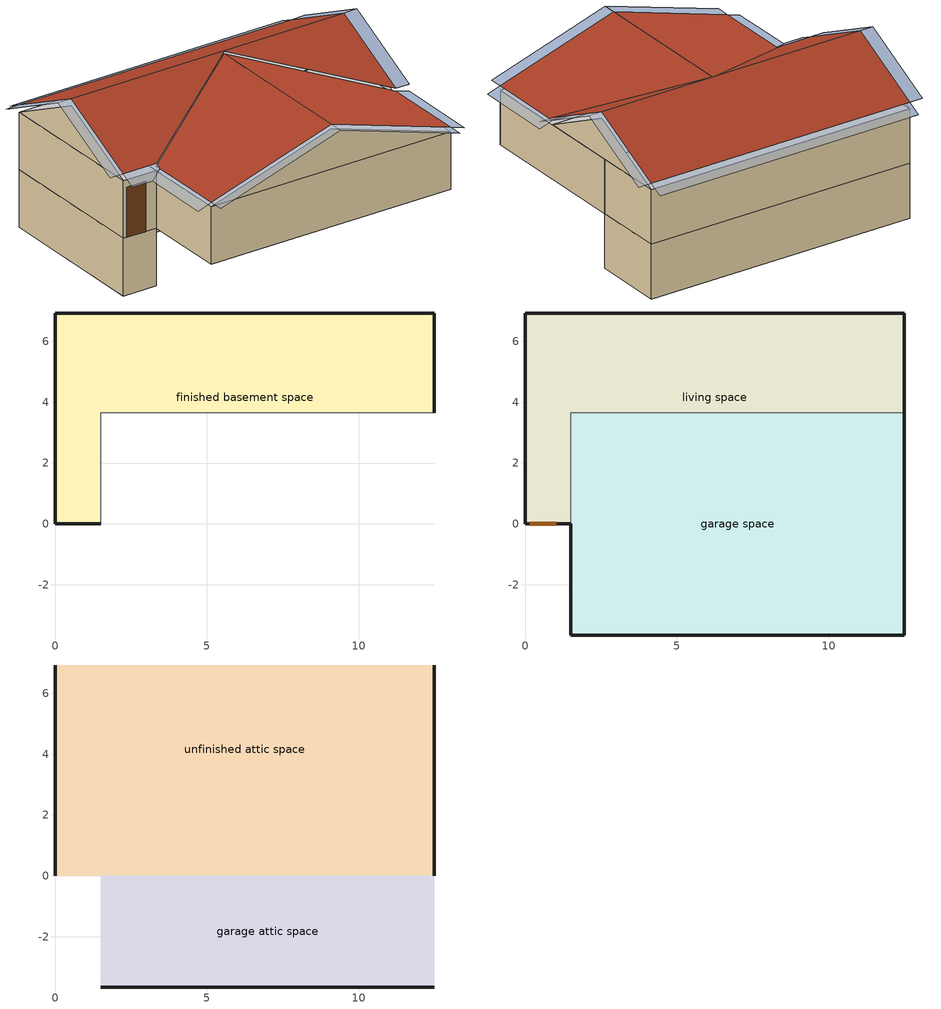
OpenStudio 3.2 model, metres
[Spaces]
finished basement space
 floor foundation: 0,0 0,6.94 12.48,6.94 12.48,3.66 1.51,3.66 1.51,0 z-2.44
 wall foundation: 12.48,3.66 12.48,6.94 0,6.94 0,0 1.51,0 z-2.44:0
 wall adiabatic: 1.51,0 1.51,3.66 12.48,3.66 z-2.44:0
garage space
 floor foundation: 1.51,-3.66 1.51,3.66 12.48,3.66 12.48,-3.66 z0
 wall outside: 1.51,0 1.51,-3.66 12.48,-3.66 12.48,3.66 z0:2.44
 wall to living space: 12.48,3.66 1.51,3.66 1.51,0 z0:2.44
living space
 floor to finished basement space: 0,0 0,6.94 12.48,6.94 12.48,3.66 1.51,3.66 1.51,0 z0
 wall outside: 12.48,3.66 12.48,6.94 0,6.94 0,0 1.51,0 z0:2.44
 door: 0.15,0 1.02,0 z0:2.13
unfinished attic space
 floor to living space: 12.48,6.94 12.48,3.66 1.51,3.66 1.51,0 0,0 0,6.94 z2.44
 floor to garage space: 12.48,3.66 12.48,0 1.51,0 1.51,3.66 z2.44
 wall outside: 0,3.47,4.17 0,6.94,2.44 0,0,2.44; 12.48,3.47,4.17 12.48,0,2.44 12.48,6.94,2.44
 roof outside: 0,3.47,4.48 12.48,3.47,4.48 12.48,6.94,2.74 0,6.94,2.74; 0,3.47,4.48 0,0,2.74 1.51,0,2.74 7,3.45,4.47 12.48,0,2.74 12.48,3.47,4.48
garage attic space
 floor to garage space: 1.51,-3.66 1.51,0 12.48,0 12.48,-3.66 z2.44
 wall outside: 1.51,-3.66,2.44 12.48,-3.66,2.44 7,-3.66,4.16
 roof outside: 1.51,0,2.63 1.51,-3.66,2.63 7,-3.66,4.35 7,3.45,4.35; 12.48,0,2.63 7,3.45,4.35 7,-3.66,4.35 12.48,-3.66,2.63
shading: -0.61,3.47,4.48 -0.61,0,2.74 0,0,2.74 0,3.47,4.48; 0,-0.61,2.44 1.51,-0.61,2.44 1.51,0,2.74 0,0,2.74; 13.09,0,2.74 13.09,3.47,4.48 12.48,3.47,4.48 12.48,0,2.74; 13.09,-3.66,2.44 13.09,0,2.44 12.48,0,2.63 12.48,-3.66,2.63; 7,-4.27,4.35 12.48,-4.27,2.63 12.48,-3.66,2.63 7,-3.66,4.35; 0.9,0,2.44 0.9,-3.66,2.44 1.51,-3.66,2.63 1.51,0,2.63; 1.51,-4.27,2.63 7,-4.27,4.35 7,-3.66,4.35 1.51,-3.66,2.63; -0.61,6.94,2.74 -0.61,3.47,4.48 0,3.47,4.48 0,6.94,2.74; 13.09,3.47,4.48 13.09,6.94,2.74 12.48,6.94,2.74 12.48,3.47,4.48; 12.48,7.55,2.44 0,7.55,2.44 0,6.94,2.74 12.48,6.94,2.74
[Site]
Denver Intl Ap_CO_USA: Latitude {deg}=39.83; Longitude {deg}=-104.65; Time Zone {hr}=-7; Elevation {m}=1650
[ClimateZones]
Climate Zone Institution Name 1=Building America; Climate Zone Document Year 1=0; Climate Zone Value 1=Cold
[Site:WaterMainsTemperature]
Calculation Method=Correlation; Annual Average Outdoor Air Temperature {C}=10.8753; Maximum Difference In Monthly Average Outdoor Air Temperatures {deltaC}=23.1524
[Site:GroundTemperature:Deep]
10.8753, 10.8753, 10.8753, 10.8753, 10.8753, 10.8753, 10.8753, 10.8753, 10.8753, 10.8753, 10.8753, 10.8753
[Building]
Building 1: North Axis {deg}=0; Standards Number of Stories=2; Standards Number of Above Ground Stories=1; Standards Building Type=singlefamilydetached; Standards Number of Living Units=1
[ThermalZone] Use Ideal Air Loads=No
living zone; garage zone; unfinished attic zone; finished basement zone
[Sizing:Zone] Zone Cooling Design Supply Air Temperature Input Method=SupplyAirTemperature; Zone Cooling Design Supply Air Temperature {C}=14; Zone Cooling Design Supply Air Temperature Difference {deltaC}=11.11; Zone Heating Design Supply Air Temperature Input Method=SupplyAirTemperature; Zone Heating Design Supply Air Temperature {C}=40; Zone Heating Design Supply Air Temperature Difference {deltaC}=11.11; Zone Cooling Design Supply Air Humidity Ratio {kg-H2O/kg-air}=0.0085; Zone Heating Design Supply Air Humidity Ratio {kg-H2O/kg-air}=0.008; Cooling Design Air Flow Method=DesignDay; Heating Design Air Flow Method=DesignDay; Account for Dedicated Outdoor Air System=No; Dedicated Outdoor Air System Control Strategy=NeutralSupplyAir; Dedicated Outdoor Air Low Setpoint Temperature for Design {C}=autosize; Dedicated Outdoor Air High Setpoint Temperature for Design {C}=autosize
living zone; garage zone; unfinished attic zone; finished basement zone
[Space]
Name | Space Type | Thermal Zone | Building Unit
garage space | Space Type 1 | garage zone
living space | Space Type 2 | living zone | unit 1
unfinished attic space | Space Type 3 | unfinished attic zone
finished basement space | Space Type 4 | finished basement zone | unit 1
garage attic space | Space Type 5 | garage zone
[SpaceType]
Name | Standards Space Type
Space Type 1 | garage
Space Type 2 | living
Space Type 3 | unfinished attic
Space Type 4 | finished basement
Space Type 5 | garage attic
[BuildingUnit]
unit 1: Building Unit Type=Residential
[External:File]
8760.csv: File=8760.csv
[People:Definition] Number of People Calculation Method=People; Number of People {people}=1.32; Fraction Radiant=0.319734; Sensible Heat Fraction=0.573; Carbon Dioxide Generation Rate {m3/s-W}=0; Enable ASHRAE 55 Comfort Warnings=No; Mean Radiant Temperature Calculation Type=ZoneAveraged
res occupants|finished basement space; res occupants|living space
[People] Number of People Schedule=occupants; Activity Level Schedule=res occupants activity schedule; Multiplier=1
Name | People Definition | Space or SpaceType
res occupants|finished basement space | res occupants|finished basement space | finished basement space
res occupants|living space | res occupants|living space | living space
[Schedule:File]
occupants: External File=8760.csv; Column Number=1; Rows to Skip at Top=1; Number of Hours of Data=8760; Minutes per Item=60
[Schedule:Constant]
res occupants activity schedule: Value=112.539
